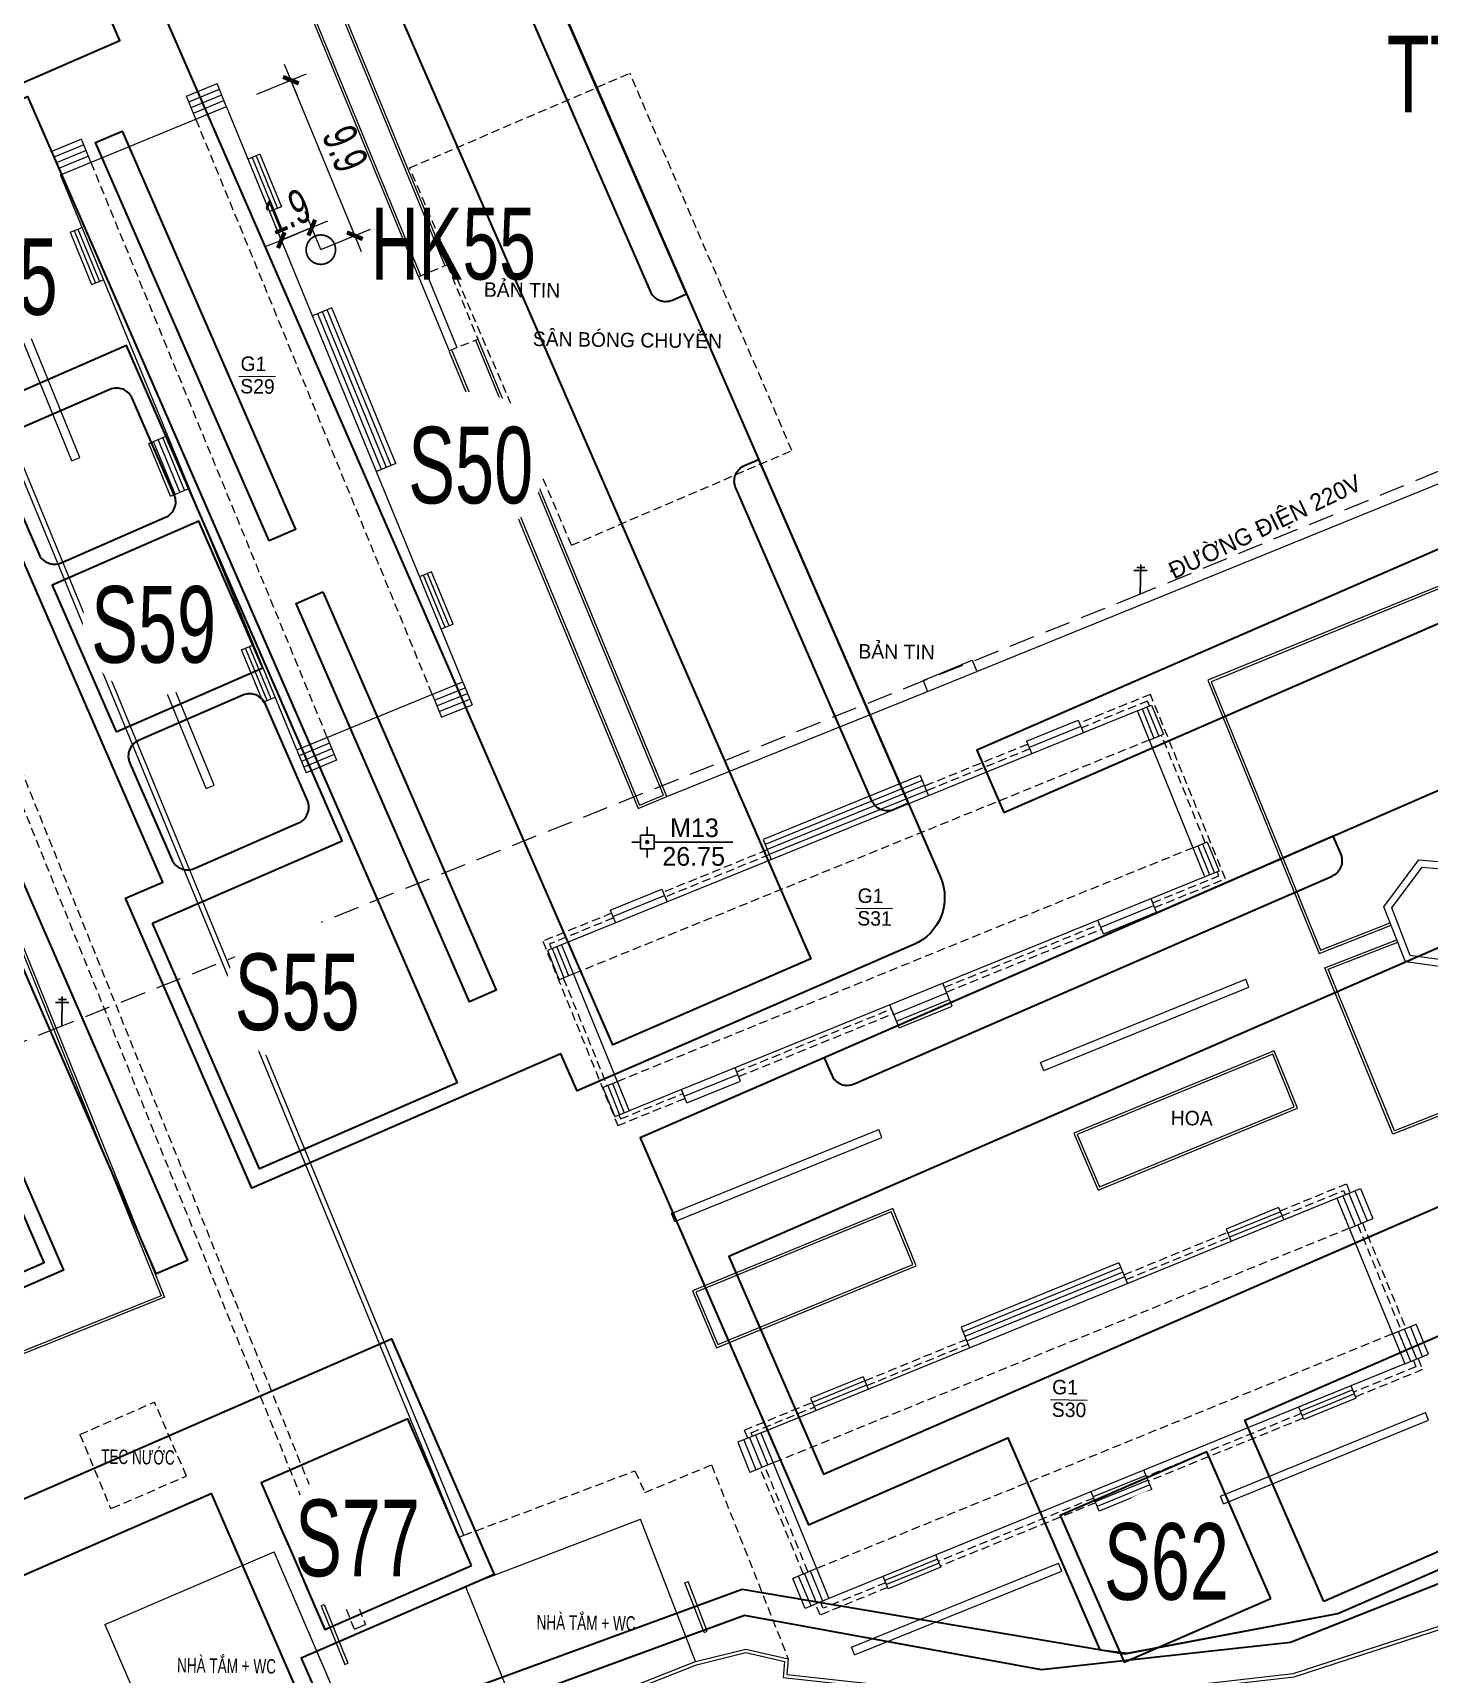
# Model space of a CAD drawing. Header units: inches. Extents: x 496359 to 501064, y 2374078 to 2377203.
# Drawn here: x 499998.1 to 500080.1, y 2376226.9 to 2376323.4 of the extents above; entities that cross this region are included whole.
import ezdxf
from ezdxf.enums import TextEntityAlignment as Align

# ---------------------------------------------------------------- set-up
doc = ezdxf.new("R2010")
doc.units = ezdxf.units.IN
doc.header["$MEASUREMENT"] = 0
doc.linetypes.add('DASHED', pattern=[0.75, 0.5, -0.25])
for name, color, linetype in [('cd', 7, 'Continuous'), ('chu', 6, 'Continuous'), ('MANH', 147, 'Continuous'), ('MOC - DC2', 1, 'Continuous')]:
    doc.layers.add(name, color=color, linetype=linetype)
for name, color, linetype, lineweight in [('EG Text2', 7, 'Continuous', 18), ('ISO', 252, 'Continuous', 20), ('LC Dim', 8, 'Continuous', 18), ('LC Net dam 1', 30, 'Continuous', 30), ('LC Net manh', 239, 'Continuous', 5)]:
    doc.layers.add(name, color=color, linetype=linetype, lineweight=lineweight)
doc.styles.add('dien giai', font='', dxfattribs={"width": 0.8})
doc.styles.add('EG Hai', font='')
doc.styles.add('style1', font='')
doc.styles.get('dien giai').set_extended_font_data('.VnArial NarrowH')
doc.styles.get('EG Hai').set_extended_font_data('.VnArial NarrowH')
doc.styles.get('style1').set_extended_font_data('.VnAvantH')
doc.dimstyles.new('DIM300', dxfattribs={"dimscale": 0.5, "dimtxt": 2, "dimasz": 0.007, "dimexe": 1, "dimexo": 0, "dimgap": 0.4, "dimtad": 1, "dimtoh": 1, "dimdec": 1, "dimzin": 1, "dimdsep": 46, "dimtxsty": 'dien giai', "dimblk": 'rowdim', "dimcen": 2.5, "dimclrd": 256, "dimclre": 256, "dimclrt": 2, "dimazin": 0, "dimtfac": 1, "dimtdec": 1, "dimtix": 1, "dimtmove": 2, "dimatfit": 0, "dimldrblk": 'dot leader', "dimfxl": 2, "dimtolj": 1, "dimtzin": 0, "dimlwd": -1, "dimlwe": -1, "dimarcsym": 1})

# ---------------------------------------------------------------- blocks, each defined once
blk = doc.blocks.new('cdien')
at = {"layer": 'cd', "extrusion": (-0.000518657, 0.000768986, 1)}
for p, q in [((-0.8, 2.78, 0), (0.76, 2.78, 0)), ((-0.46, 3.14, 0), (0.49, 3.14, 0)), ((0, 0), (0, 3.5, 0))]:
    blk.add_line(p, q, dxfattribs=at)
blk = doc.blocks.new('MOC')
at = {"layer": 'MOC - DC2'}
for points in [[(-0.4, 0), (-0.9, 0)], [(0, 0.4), (0, 0.9)], [(0.4, 0), (5.03, 0)], [(0, -0.4), (0, -0.9)]]:
    blk.add_lwpolyline(points, dxfattribs=at)
blk.add_lwpolyline([(-0.4, -0.4), (0.4, -0.4), (0.4, 0.4), (-0.4, 0.4)], close=True, dxfattribs=at)
blk.add_circle((0, 0), 0.0868, dxfattribs=at)
blk = doc.blocks.new('Nền HT mới')
at = {"layer": 'chu', "color": 6, "lineweight": 0, "elevation": -28.377}
for points in [[(130.987, 22.412), (133.137, 22.384)], [(167.23, -8.851), (169.381, -8.878)], [(178.656, -37.723), (180.807, -37.75)]]:
    blk.add_lwpolyline(points, dxfattribs=at)
at = {"layer": 'MANH', "color": 1, "linetype": 'DASHED', "lineweight": 0, "ltscale": 3, "elevation": -28.377}
blk.add_lwpolyline([(296.55, 137.304), (308.626, 107.715), (320.937, 78.752), (295.281, 58.901), (270.428, 45.085), (239.675, 32.373), (209.794, 20.251), (183.931, 9.6), (120.59, -15.781), (90.689, -27.725), (65.232, -38.057), (38.277, -49.144), (9.678, -60.806), (-18.053, -71.817), (-45.977, -83.147), (-74.529, -95.167)], dxfattribs=at)
at = {"layer": 'MANH', "lineweight": 0, "elevation": -28.377}
for points in [[(141.534, 28.259), (134.037, 46.514), (135.724, 47.207), (143.221, 28.952)], [(141.672, 28.316), (134.232, 46.432), (135.642, 47.011), (143.082, 28.895)], [(143.926, -45.806), (108.555, 39.975)], [(144.203, -45.692), (108.832, 40.09)], [(127.905, 38.865), (129.698, 39.601)], [(130.243, 38.274), (129.698, 39.601)], [(128.459, 37.515), (127.905, 38.865)], [(128.042, 38.532), (129.835, 39.268)], [(128.179, 38.199), (129.972, 38.935)], [(128.315, 37.866), (130.108, 38.602)], [(120.5, 34.247), (130.252, 38.252)], [(144.13, 4.457), (130.252, 38.252)], [(121.739, 36.332), (119.946, 35.596)], [(121.876, 35.999), (120.082, 35.263)], [(122.293, 34.983), (121.739, 36.332)], [(122.012, 35.666), (120.219, 34.93)], [(122.149, 35.333), (120.356, 34.597)], [(132.22, 35.448), (131.521, 35.161)], [(131.758, 35.258), (133.022, 32.179)], [(131.989, 35.353), (133.254, 32.274)], [(132.22, 35.448), (133.485, 32.369)], [(134.378, 0.452), (120.5, 34.247)], [(133.485, 32.369), (132.786, 32.082)], [(121.07, 30.87), (121.769, 31.157)], [(121.07, 30.87), (122.335, 27.79)], [(121.301, 30.964), (122.566, 27.885)], [(121.532, 31.059), (122.797, 27.98)], [(122.335, 27.79), (123.033, 28.077)], [(141.533, 28.259), (143.33, 23.899)], [(141.995, 28.449), (143.792, 24.09)], [(136.446, 26.424), (135.302, 25.955)], [(139.369, 16.936), (135.613, 26.082)], [(139.647, 17.05), (135.891, 26.196)], [(139.924, 17.164), (136.168, 26.31)], [(140.202, 17.278), (136.446, 26.424)], [(121.17, 17.442), (117.802, 25.71)], [(121.633, 17.631), (118.265, 25.899)], [(143.344, 23.869), (154.426, -2.986), (156.112, -2.29), (145.03, 24.565)], [(143.482, 23.926), (154.508, -2.79), (155.916, -2.209), (144.891, 24.507)], [(174.329, 5.067), (215.576, 21.838)], [(125.685, 18.461), (126.795, 18.917)], [(126.958, 15.363), (125.685, 18.461)], [(127.235, 15.477), (125.963, 18.575)], [(127.513, 15.591), (126.24, 18.689)], [(127.79, 15.705), (126.518, 18.803)], [(121.17, 17.442), (121.633, 17.631)], [(140.202, 17.278), (139.058, 16.808)], [(126.958, 15.363), (128.067, 15.818)], [(142.295, 10.914), (141.596, 10.627)], [(143.097, 7.644), (141.833, 10.724)], [(143.329, 7.739), (142.064, 10.819)], [(143.56, 7.834), (142.295, 10.914)], [(124.114, 10.257), (124.577, 10.447)], [(129.06, -1.814), (124.114, 10.257)], [(129.523, -1.624), (124.577, 10.447)], [(204.272, -7.668), (208.621, -5.97), (201.984, 10.294), (187.891, 4.543), (194.44, -11.505), (198.666, -9.856)], [(204.218, -7.528), (208.425, -5.886), (201.902, 10.098), (188.087, 4.46), (194.523, -11.312), (198.612, -9.716)], [(143.56, 7.834), (142.861, 7.547)], [(131.145, 6.335), (131.844, 6.622)], [(132.41, 3.255), (131.145, 6.335)], [(132.641, 3.35), (131.376, 6.43)], [(132.872, 3.445), (131.608, 6.525)], [(171.17, 4.531), (174.058, 5.723)], [(171.44, 3.875), (174.329, 5.067)], [(174.058, 5.723), (174.329, 5.067)], [(134.378, 0.452), (144.13, 4.457)], [(142.481, 3.37), (144.274, 4.107)], [(144.139, 4.434), (144.684, 3.107)], [(156.112, -2.29), (171.44, 3.875)], [(171.17, 4.531), (171.44, 3.875)], [(132.41, 3.255), (133.109, 3.542)], [(142.337, 3.72), (142.891, 2.371)], [(142.618, 3.037), (144.411, 3.774)], [(142.754, 2.704), (144.547, 3.441)], [(142.891, 2.371), (144.684, 3.107)], [(183.758, 2.745), (184.592, 3.084)], [(184.314, 2.971), (185.01, 1.258)], [(184.592, 3.084), (185.288, 1.371)], [(183.758, 2.745), (149.934, -11)], [(177.245, 0.971), (180.285, 2.208)], [(180.285, 2.208), (180.591, 1.457)], [(187.723, -7.011), (183.758, 2.745)], [(184.036, 2.858), (184.732, 1.145)], [(136.171, 1.188), (136.725, -0.161)], [(177.245, 0.971), (177.55, 0.22)], [(180.438, 1.832), (177.398, 0.595)], [(184.454, 1.032), (185.288, 1.371)], [(134.387, 0.429), (134.932, -0.897)], [(136.315, 0.838), (134.521, 0.102)], [(136.451, 0.505), (134.658, -0.231)], [(136.588, 0.172), (134.795, -0.564)], [(136.725, -0.161), (134.932, -0.897)], [(129.06, -1.814), (129.523, -1.624)], [(171.001, -1.056), (161.769, -4.808)], [(171.122, -1.352), (161.89, -5.104)], [(171.242, -1.649), (162.01, -5.401)], [(171.001, -1.056), (171.484, -2.243)], [(171.363, -1.945), (162.131, -5.697)], [(161.769, -4.808), (162.252, -5.995)], [(187.027, -5.298), (187.861, -4.959)], [(187.305, -5.185), (188.001, -6.898)], [(187.583, -5.072), (188.279, -6.785)], [(187.861, -4.959), (188.557, -6.672)], [(188.557, -6.672), (187.723, -7.011)], [(187.723, -7.011), (153.899, -20.757)], [(204.627, -8.531), (208.967, -6.849), (212.972, -16.543), (198.772, -22.122), (194.771, -12.352), (199, -10.712)], [(204.681, -8.671), (208.884, -7.042), (212.775, -16.459), (198.855, -21.928), (194.968, -12.436), (199.054, -10.852)], [(152.8, -8.96), (155.831, -7.727)], [(152.953, -9.336), (155.984, -8.103)], [(155.831, -7.727), (156.137, -8.478)], [(184.89, -9.08), (184.569, -8.291)], [(152.8, -8.96), (153.106, -9.711)], [(181.764, -10.352), (181.443, -9.563)], [(181.603, -9.958), (184.73, -8.686)], [(181.764, -10.352), (184.89, -9.08)], [(149.934, -11), (149.101, -11.339)], [(149.101, -11.339), (149.797, -13.053)], [(149.379, -11.226), (150.075, -12.94)], [(149.657, -11.113), (150.353, -12.827)], [(149.934, -11), (153.899, -20.757)], [(150.631, -12.714), (149.797, -13.053)], [(172.887, -14.61), (172.338, -13.262)], [(178.07, -17.919), (190.124, -13.027)], [(178.258, -18.382), (190.312, -13.491)], [(190.312, -13.491), (190.124, -13.027)], [(169.445, -15.09), (172.566, -13.821)], [(169.606, -15.485), (172.726, -14.215)], [(169.766, -15.879), (169.218, -14.531)], [(169.766, -15.879), (172.887, -14.61)], [(191.79, -17.238), (180.032, -22.071), (181.446, -25.421), (193.172, -20.6), (191.79, -17.238)], [(160.453, -19.013), (160.132, -18.224)], [(178.258, -18.382), (178.07, -17.919)], [(153.203, -19.044), (152.369, -19.382)], [(152.647, -19.269), (153.344, -20.983)], [(152.925, -19.157), (153.621, -20.87)], [(157.139, -19.901), (160.292, -18.618)], [(157.299, -20.296), (160.453, -19.013)], [(152.369, -19.382), (153.066, -21.095)], [(157.299, -20.296), (156.978, -19.507)], [(153.066, -21.095), (153.899, -20.757)], [(156.4, -26.79), (168.563, -21.864)], [(168.751, -22.328), (168.563, -21.864)], [(156.588, -27.254), (168.751, -22.328)], [(195.489, -25.89), (161.673, -39.673)], [(195.469, -25.899), (196.872, -25.324)], [(195.469, -25.899), (199.459, -35.633)], [(195.831, -25.75), (196.554, -27.514)], [(196.178, -25.608), (196.901, -27.371)], [(196.525, -25.466), (197.248, -27.229)], [(196.872, -25.324), (197.595, -27.087)], [(156.588, -27.254), (156.4, -26.79)], [(169.388, -26.499), (157.63, -31.332), (159.043, -34.682), (170.77, -29.862), (169.388, -26.499)], [(192.056, -26.444), (188.966, -27.704)], [(192.155, -26.685), (189.064, -27.945)], [(192.253, -26.926), (189.162, -28.186)], [(192.056, -26.444), (192.352, -27.169)], [(188.966, -27.704), (189.261, -28.429)], [(196.192, -27.662), (197.595, -27.087)], [(182.677, -29.686), (173.403, -33.466)], [(182.677, -29.686), (183.175, -30.909)], [(182.79, -29.964), (173.516, -33.743)], [(182.903, -30.242), (173.63, -34.021)], [(183.016, -30.519), (173.743, -34.299)], [(173.403, -33.466), (173.902, -34.689)], [(198.736, -33.869), (200.139, -33.294)], [(199.822, -35.484), (199.099, -33.721)], [(200.169, -35.342), (199.445, -33.578)], [(200.515, -35.2), (199.792, -33.436)], [(200.862, -35.057), (200.139, -33.294)], [(199.459, -35.633), (165.643, -49.415)], [(199.459, -35.633), (200.862, -35.057)], [(167.658, -36.389), (164.567, -37.648)], [(167.756, -36.629), (164.665, -37.889)], [(167.658, -36.389), (167.953, -37.113)], [(167.854, -36.87), (164.764, -38.13)], [(196.422, -37.154), (193.331, -38.414)], [(196.52, -37.395), (193.429, -38.655)], [(196.618, -37.636), (196.322, -36.911)], [(164.567, -37.648), (164.863, -38.373)], [(188.632, -43.396), (200.677, -38.481)], [(193.527, -38.896), (193.232, -38.171)], [(196.618, -37.636), (193.527, -38.896)], [(200.866, -38.944), (200.677, -38.481)], [(188.821, -43.859), (200.866, -38.944)], [(161.693, -39.665), (160.288, -40.234)], [(160.288, -40.234), (161.003, -42.001)], [(160.635, -40.094), (161.351, -41.86)], [(160.983, -39.953), (161.698, -41.719)], [(161.33, -39.812), (162.046, -41.578)], [(161.647, -39.684), (165.638, -49.418)], [(162.409, -41.431), (161.003, -42.001)], [(184.271, -42.185), (181.169, -43.449)], [(184.61, -43.018), (184.144, -41.875)], [(181.508, -44.283), (181.042, -43.139)], [(184.384, -42.463), (181.282, -43.727)], [(184.497, -42.741), (181.395, -44.005)], [(184.61, -43.018), (181.508, -44.283)], [(188.821, -43.859), (188.632, -43.396)], [(144.302, -48.68), (154.567, -44.754)], [(157.795, -53.116), (154.567, -44.754)], [(143.926, -45.806), (144.203, -45.692)], [(123.117, -50.948), (133.049, -46.679)], [(136.737, -55.259), (133.049, -46.679)], [(172.023, -47.099), (168.933, -48.358)], [(172.219, -47.58), (171.924, -46.855)], [(164.913, -47.655), (163.513, -48.236)], [(164.589, -49.853), (163.859, -48.092)], [(164.936, -49.709), (164.205, -47.948)], [(165.282, -49.565), (164.552, -47.805)], [(166.962, -52.267), (179.125, -47.341)], [(167.15, -52.731), (179.313, -47.805)], [(169.129, -48.84), (168.833, -48.115)], [(172.121, -47.339), (169.031, -48.599)], [(172.219, -47.58), (169.129, -48.84)], [(179.313, -47.805), (179.125, -47.341)], [(147.706, -57.109), (144.302, -48.68)], [(157.186, -48.485), (157.373, -48.413)], [(158.305, -51.403), (157.186, -48.485)], [(158.491, -51.332), (157.373, -48.413)], [(164.243, -49.996), (163.513, -48.236)], [(135.817, -49.849), (136.002, -49.774)], [(135.817, -49.849), (137.204, -53.29)], [(136.002, -49.774), (137.39, -53.215)], [(165.643, -49.415), (164.243, -49.996)], [(123.117, -50.948), (126.806, -59.528)], [(137.771, -51.223), (138.42, -50.943)], [(158.305, -51.403), (158.491, -51.332)], [(167.15, -52.731), (166.962, -52.267)], [(137.204, -53.29), (137.39, -53.215)]]:
    blk.add_lwpolyline(points, dxfattribs=at)
at = {"layer": 'MANH', "color": 5, "linetype": 'DASHED', "lineweight": 0, "elevation": -28.377}
for points in [[(137.771, -51.223), (100.681, 40.856), (101.329, 41.136), (138.42, -50.943)], [(188.928, -7.122), (184.525, 3.714), (180.361, 2.022)], [(184.476, 3.037), (184.36, 3.323), (180.474, 1.744)], [(187.745, -5.006), (185.172, 1.324)], [(177.32, 0.786), (171.254, -1.678)], [(177.433, 0.508), (171.367, -1.956)], [(162.022, -5.43), (155.908, -7.915)], [(162.135, -5.708), (156.021, -8.193)], [(188.537, -6.957), (188.441, -6.719)], [(184.666, -8.53), (188.537, -6.957)], [(184.779, -8.808), (188.928, -7.122)], [(152.876, -9.147), (148.836, -10.789)], [(152.989, -9.425), (149.227, -10.954)], [(172.435, -13.5), (181.539, -9.8)], [(172.548, -13.778), (181.652, -10.078)], [(148.836, -10.789), (153.24, -21.625), (157.188, -20.021)], [(149.227, -10.954), (149.343, -11.24)], [(150.04, -12.954), (152.612, -19.284)], [(160.228, -18.461), (169.314, -14.769)], [(160.341, -18.739), (169.428, -15.046)], [(153.308, -20.997), (153.405, -21.234), (157.074, -19.743)], [(192.137, -26.643), (196.037, -25.047), (196.254, -25.577)], [(192.251, -26.921), (195.874, -25.439), (195.977, -25.69)], [(182.966, -30.396), (189.049, -27.907)], [(196.7, -27.454), (199.245, -33.661)], [(196.977, -27.34), (199.522, -33.547)], [(183.079, -30.674), (189.162, -28.185)], [(167.753, -36.621), (173.698, -34.188)], [(167.866, -36.899), (173.811, -34.466)], [(199.968, -35.424), (200.12, -35.796), (196.474, -37.283)], [(200.245, -35.31), (200.512, -35.961), (196.587, -37.56)], [(160.872, -39.998), (160.675, -39.517), (164.664, -37.885)], [(161.15, -39.885), (161.066, -39.681), (164.777, -38.162)], [(193.383, -38.542), (184.296, -42.246)], [(193.496, -38.82), (184.409, -42.524)], [(164.142, -47.975), (161.595, -41.761)], [(164.419, -47.86), (161.873, -41.648)], [(181.194, -43.511), (172.075, -47.227)], [(181.307, -43.788), (172.189, -47.505)], [(169.098, -48.764), (165.129, -50.382)], [(168.985, -48.487), (165.293, -49.991), (165.142, -49.623)], [(165.129, -50.382), (164.865, -49.738)]]:
    blk.add_lwpolyline(points, dxfattribs=at)
at = {"layer": 'MANH', "linetype": 'DASHED', "lineweight": 0, "elevation": -28.377}
for points in [[(141.007, 34.65), (153.95, 40.208)], [(163.469, 18.04), (153.95, 40.208)], [(142.337, 3.72), (128.459, 37.515)], [(136.171, 1.188), (122.293, 34.983)], [(150.526, 12.482), (141.007, 34.65)], [(141.533, 28.259), (143.219, 28.954)], [(143.219, 28.954), (145.016, 24.595)], [(143.33, 23.899), (145.016, 24.595)], [(150.526, 12.482), (163.469, 18.04)], [(184.454, 1.032), (150.631, -12.714)], [(187.027, -5.298), (153.203, -19.044)], [(196.208, -27.655), (162.392, -41.438)], [(198.736, -33.869), (164.92, -47.652)], [(121.647, -39.772), (126.021, -37.875)], [(127.904, -42.216), (126.021, -37.875)], [(121.647, -39.772), (123.46, -44.142)], [(123.53, -44.113), (127.904, -42.216)]]:
    blk.add_lwpolyline(points, dxfattribs=at)
at = {"layer": 'MANH', "lineweight": 0, "elevation": -28.377}
for points in [[(115.469, -36.18), (87.8, 32.334), (98.84, 37.144), (126.612, -31.715)], [(115.552, -35.986), (87.993, 32.255), (98.759, 36.945), (126.416, -31.631)], [(198.243, -8.769), (200.293, -6.017), (203.714, -6.309), (205.157, -9.82), (203.041, -12.484), (199.502, -11.999)], [(198.696, -8.83), (200.481, -6.434), (203.437, -6.686), (204.698, -9.755), (202.869, -12.057), (199.789, -11.635)], [(191.708, -17.434), (180.229, -22.152), (181.526, -25.225), (192.976, -20.519)], [(169.306, -26.695), (157.827, -31.413), (159.124, -34.487), (170.574, -29.78)]]:
    blk.add_lwpolyline(points, close=True, dxfattribs=at)
at = {"layer": 'MANH', "color": 3, "linetype": 'DASHED', "lineweight": 0, "elevation": -28.377}
blk.add_lwpolyline([(144.203, -45.692), (154.245, -41.911), (154.83, -43.188), (158.738, -41.562), (163.248, -52.952)], dxfattribs=at)
at = {"layer": 'MANH', "color": 4, "lineweight": 0, "elevation": -28.377}
for points in [[(103.896, -73.394), (120.135, -68.441), (147.78, -57.295), (157.857, -53.307), (160.753, -52.587), (163.035, -53.108), (162.958, -54.059), (168.68, -54.689), (178.002, -55.724), (192.959, -54.024), (207.533, -49.284), (207.542, -48.537), (210.202, -47.369), (211.766, -47.147)], [(103.825, -73.207), (120.069, -68.252), (120.069, -68.252), (120.069, -68.252), (147.706, -57.109), (157.795, -53.116), (160.751, -52.381), (163.248, -52.952), (163.173, -53.881), (168.702, -54.49), (178.001, -55.523), (192.916, -53.827), (207.334, -49.138), (207.344, -48.405), (210.124, -47.185), (211.593, -47.002)]]:
    blk.add_lwpolyline(points, dxfattribs=at)
at = {"layer": 'MOC - DC2', "lineweight": 0}
blk.add_point((154.97, -4.968, -1.63), dxfattribs=at)
at = {"layer": 'cd', "lineweight": 0, "xscale": 0.5, "yscale": 0.5, "zscale": 0.5, "rotation": 359.2672157837458}
for p in [(183.931, 9.6, -0.623), (120.59, -15.781, 0.826)]:
    blk.add_blockref('cdien', p, dxfattribs=at)
at = {"layer": 'MOC - DC2', "lineweight": 0}
blk.add_blockref('MOC', (154.97, -4.968, -1.63), dxfattribs=at)
at = {"layer": 'chu', "color": 6, "lineweight": 0, "style": 'style1'}
for s, height, rotation, p in [('b¶n tin', 0.85, 359.26722, (145.368, 27.079, -28.377)), ('S¢N BãNG CHUYÒN', 0.85, 359.26722, (148.243, 24.186, -57.742)), ('G1', 0.85, 359.26722, (131.076, 22.725, -28.377)), ('S29', 0.85, 359.26722, (131.059, 21.4, -28.377)), ('§¦êNG §IÖN 220V', 1, 25.59342, (185.905, 10.46, -55.149)), ('b¶n tin', 0.85, 359.26722, (167.369, 5.825, -28.377)), ('G1', 0.85, 359.26722, (167.319, -8.537, -28.377)), ('S31', 0.85, 359.26722, (167.302, -9.863, -28.377)), ('hoa', 0.85, 359.26722, (185.713, -21.593, -56.155)), ('G1', 0.85, 359.26722, (178.746, -37.41, -28.377)), ('S30', 0.85, 359.26722, (178.729, -38.735, -28.377))]:
    blk.add_text(s, height=height, rotation=rotation, dxfattribs=at).set_placement(p)
at = {"layer": 'chu', "color": 6, "lineweight": 0, "style": 'style1', "width": 0.7}
for s, p in [('tec N¦íC', (122.888, -41.498, -28.377)), ('NHµ T¾M + WC', (148.465, -51.231, -28.377)), ('NHµ T¾M + WC', (127.346, -53.754, -28.377))]:
    blk.add_text(s, height=0.85, rotation=359.26722, dxfattribs=at).set_placement(p)
at = {"layer": 'MOC - DC2', "lineweight": 0, "style": 'style1'}
for s, p in [('M13', (156.31, -4.675, -1.63)), ('26.75', (155.856, -6.356, -1.63))]:
    blk.add_text(s, height=1.1, dxfattribs=at).set_placement(p)
blk = doc.blocks.new('rowdim')
blk.add_line((-200, 0), (200, 0))
at = {"const_width": 50}
blk.add_lwpolyline([(-71, -71), (71, 71)], dxfattribs=at)
blk = doc.blocks.new('*D463')
at = {"layer": 'Defpoints', "color": 0, "transparency": 16777216}
for p in [(500013.233, 2376320.579), (500011.239, 2376319.76), (500014.993, 2376310.619)]:
    blk.add_point(p, dxfattribs=at)
at = {"layer": 'LC Dim', "transparency": 16777216}
for p, q in [((500011.239, 2376319.76), (500014.158, 2376320.959)), ((500016.985, 2376311.442), (500013.235, 2376320.574)), ((500014.993, 2376310.619), (500017.912, 2376311.817))]:
    blk.add_line(p, q, dxfattribs=at)
at = {"layer": 'LC Dim', "transparency": 16777216, "xscale": 0.005, "yscale": 0.005, "zscale": 0.005}
for p, rotation in [((500013.233, 2376320.579), 112.3253636338971), ((500016.987, 2376311.438), 292.325363633897)]:
    blk.add_blockref('rowdim', p, dxfattribs=dict(at, rotation=rotation))
at = {"layer": 'LC Dim', "color": 2, "transparency": 16777216, "insert": (500016.424, 2376316.548), "char_height": 2, "attachment_point": 5, "rotation": 292.32536, "style": 'dien giai'}
blk.add_mtext('\\A1;9.9', dxfattribs=at)
blk = doc.blocks.new('dot leader')
at = {"const_width": 50}
blk.add_lwpolyline([(-25, 0, 1), (25, 0, 1)], format="xyb", close=True, dxfattribs=at)
blk = doc.blocks.new('*D464')
at = {"layer": 'Defpoints', "color": 0, "transparency": 16777216}
for p in [(500012.671, 2376311.176), (500014.993, 2376310.619), (500013.202, 2376309.883)]:
    blk.add_point(p, dxfattribs=at)
at = {"layer": 'LC Dim', "transparency": 16777216}
for p, q in [((500014.993, 2376310.619), (500014.082, 2376312.837)), ((500013.202, 2376309.883), (500012.291, 2376312.101)), ((500014.462, 2376311.912), (500012.671, 2376311.176)), ((500014.467, 2376311.913), (500014.471, 2376311.915)), ((500012.667, 2376311.174), (500012.662, 2376311.172))]:
    blk.add_line(p, q, dxfattribs=at)
at = {"layer": 'LC Dim', "transparency": 16777216, "xscale": 0.005, "yscale": 0.005, "zscale": 0.005}
for p, rotation in [((500012.671, 2376311.176), 22.3253636293935), ((500014.462, 2376311.912), 202.3253636293935)]:
    blk.add_blockref('rowdim', p, dxfattribs=dict(at, rotation=rotation))
at = {"layer": 'LC Dim', "color": 2, "transparency": 16777216, "insert": (500013.027, 2376312.858), "char_height": 2, "attachment_point": 5, "rotation": 22.32536, "style": 'dien giai'}
blk.add_mtext('\\A1;1.9', dxfattribs=at)

msp = doc.modelspace()

# ---------------------------------------------------------------- linework, layer by layer
at = {"layer": 'LC Net dam 1'}
for points in [[(500036.471, 2376308.018), (500027.764, 2376328.026), (500026.941, 2376327.667, 0.414214), (500026.423, 2376326.351), (500034.332, 2376308.178, 0.414214), (500035.648, 2376307.66)], [(500049.499, 2376278.08), (500048.676, 2376277.722, -0.414214), (500047.36, 2376278.239), (500039.363, 2376296.615, -0.414214), (500039.881, 2376297.931), (500040.705, 2376298.289)], [(500074.463, 2376276.153), (500044.553, 2376263.137), (500044.998, 2376262.114, 0.414214), (500046.314, 2376261.596), (500074.391, 2376273.814, 0.414214), (500074.908, 2376275.13)]]:
    msp.add_lwpolyline(points, format="xyb", close=True, dxfattribs=at)
for points in [[(500011.948, 2376293.502), (500001.763, 2376316.907), (500003.322, 2376317.585), (500013.507, 2376294.181)], [(500126.749, 2376308.721), (500125.153, 2376312.389), (500053.521, 2376281.217), (500055.117, 2376277.549)], [(500125.628, 2376273.961), (500120.065, 2376286.743), (500038.962, 2376251.45), (500044.524, 2376238.668)]]:
    msp.add_lwpolyline(points, close=True, dxfattribs=at)
at = {"layer": 'LC Net dam 1', "const_width": 0.1}
msp.add_lwpolyline([(500014.129, 2376310.619, 1), (500015.857, 2376310.619, 1)], format="xyb", close=True, dxfattribs=at)

# ---------------------------------------------------------------- block references
at = {"layer": 'LC Net manh'}
msp.add_blockref('Nền HT mới', (499879.196, 2376280.773, 2.925), dxfattribs=at)

# ---------------------------------------------------------------- texts
at = {"layer": 'EG Text2', "style": 'EG Hai', "width": 0.8}
msp.add_text('hk55', height=4.2244, rotation=0, dxfattribs=at).set_placement((500022.781, 2376310.977, -25.452), align=Align.MIDDLE_CENTER)

# ---------------------------------------------------------------- dimensions: what is measured, and where the dimension line sits
at = {"layer": 'LC Dim'}
for p2, distance, picture, middle in [((500011.239, 2376319.76, -25.452), -2.155, '*D463', (500016.424, 2376316.548, -25.452)), ((500013.202, 2376309.883, -25.452), -1.398, '*D464', (500013.027, 2376312.858, -25.452))]:
    dim = msp.add_aligned_dim(p1=(500014.993, 2376310.619, -25.452), p2=p2, distance=distance, dimstyle='DIM300', override={"dimscale": 1, "dimasz": 0.005, "dimpost": ''}, dxfattribs=at)
    dim.commit()
    dim.dimension.update_dxf_attribs({"geometry": picture, "text_midpoint": middle})

# ---------------------------------------------------------------- next in the draw order: wipeouts: each hides what was drawn before it
at = {"ltscale": 500}
for points, z in [([(500078.359, 2376317.998), (500077.893, 2376318.549), (500077.641, 2376318.949), (500077.407, 2376319.443), (500077.238, 2376319.97), (500077.145, 2376320.464), (500077.112, 2376320.904), (500077.132, 2376321.431), (500077.193, 2376321.835), (500077.351, 2376322.41), (500077.476, 2376322.724), (500077.7, 2376323.157), (500077.965, 2376323.554), (500078.345, 2376323.992), (500078.75, 2376324.35), (500079.221, 2376324.668), (500079.677, 2376324.896), (500080.112, 2376325.056), (500080.506, 2376325.156), (500081.013, 2376325.227), (500081.446, 2376325.239), (500081.858, 2376325.209), (500082.398, 2376325.108), (500082.81, 2376324.98), (500083.193, 2376324.818), (500083.781, 2376324.473), (500084.041, 2376324.275), (500084.339, 2376324.006), (500084.592, 2376323.73), (500084.857, 2376323.38), (500085.103, 2376322.968), (500085.262, 2376322.628), (500085.391, 2376322.276), (500085.506, 2376321.824), (500085.566, 2376321.423), (500085.584, 2376320.842), (500085.527, 2376320.291), (500085.429, 2376319.857), (500085.314, 2376319.506), (500085.116, 2376319.061), (500084.896, 2376318.683), (500084.69, 2376318.395), (500084.352, 2376318.012), (500084.09, 2376317.769), (500083.681, 2376317.463), (500083.402, 2376317.294), (500083.151, 2376317.166), (500082.848, 2376317.038), (500082.499, 2376316.923), (500082.166, 2376316.843), (500081.819, 2376316.79), (500081.468, 2376316.765), (500081.179, 2376316.767), (500080.746, 2376316.807), (500080.382, 2376316.875), (500079.977, 2376316.992), (500079.582, 2376317.149), (500079.106, 2376317.406), (500078.886, 2376317.553), (500078.58, 2376317.793)], -318.988), ([(499992.954, 2376306.104), (499992.488, 2376306.654), (499992.236, 2376307.055), (499992.003, 2376307.549), (499991.833, 2376308.076), (499991.74, 2376308.569), (499991.707, 2376309.009), (499991.728, 2376309.536), (499991.789, 2376309.94), (499991.947, 2376310.515), (499992.072, 2376310.83), (499992.295, 2376311.263), (499992.561, 2376311.66), (499992.941, 2376312.098), (499993.346, 2376312.456), (499993.817, 2376312.773), (499994.273, 2376313.002), (499994.708, 2376313.161), (499995.102, 2376313.261), (499995.608, 2376313.332), (499996.041, 2376313.345), (499996.454, 2376313.315), (499996.994, 2376313.214), (499997.405, 2376313.086), (499997.788, 2376312.923), (499998.376, 2376312.578), (499998.636, 2376312.381), (499998.934, 2376312.111), (499999.188, 2376311.835), (499999.452, 2376311.485), (499999.698, 2376311.074), (499999.858, 2376310.733), (499999.986, 2376310.382), (500000.102, 2376309.93), (500000.161, 2376309.528), (500000.179, 2376308.948), (500000.122, 2376308.396), (500000.025, 2376307.962), (499999.909, 2376307.612), (499999.711, 2376307.166), (499999.492, 2376306.789), (499999.286, 2376306.501), (499998.948, 2376306.117), (499998.685, 2376305.875), (499998.277, 2376305.569), (499997.997, 2376305.4), (499997.747, 2376305.272), (499997.443, 2376305.143), (499997.095, 2376305.029), (499996.761, 2376304.949), (499996.414, 2376304.896), (499996.063, 2376304.871), (499995.775, 2376304.873), (499995.342, 2376304.912), (499994.978, 2376304.981), (499994.572, 2376305.098), (499994.178, 2376305.255), (499993.702, 2376305.511), (499993.482, 2376305.658), (499993.176, 2376305.898)], -258.76), ([(500020.881, 2376295.02), (500020.415, 2376295.571), (500020.163, 2376295.971), (500019.93, 2376296.465), (500019.76, 2376296.992), (500019.667, 2376297.486), (500019.634, 2376297.926), (500019.655, 2376298.452), (500019.716, 2376298.857), (500019.874, 2376299.431), (500019.999, 2376299.746), (500020.222, 2376300.179), (500020.488, 2376300.576), (500020.868, 2376301.014), (500021.273, 2376301.372), (500021.744, 2376301.689), (500022.2, 2376301.918), (500022.635, 2376302.078), (500023.029, 2376302.177), (500023.535, 2376302.249), (500023.968, 2376302.261), (500024.381, 2376302.231), (500024.921, 2376302.13), (500025.332, 2376302.002), (500025.715, 2376301.84), (500026.303, 2376301.495), (500026.563, 2376301.297), (500026.861, 2376301.027), (500027.115, 2376300.751), (500027.379, 2376300.402), (500027.625, 2376299.99), (500027.785, 2376299.65), (500027.913, 2376299.298), (500028.029, 2376298.846), (500028.088, 2376298.445), (500028.106, 2376297.864), (500028.049, 2376297.313), (500027.952, 2376296.879), (500027.836, 2376296.528), (500027.638, 2376296.082), (500027.419, 2376295.705), (500027.213, 2376295.417), (500026.875, 2376295.034), (500026.612, 2376294.791), (500026.204, 2376294.485), (500025.924, 2376294.316), (500025.674, 2376294.188), (500025.37, 2376294.06), (500025.022, 2376293.945), (500024.688, 2376293.865), (500024.341, 2376293.812), (500023.99, 2376293.787), (500023.702, 2376293.789), (500023.269, 2376293.829), (500022.905, 2376293.897), (500022.499, 2376294.014), (500022.105, 2376294.171), (500021.629, 2376294.428), (500021.409, 2376294.575), (500021.103, 2376294.815)], -292.377), ([(500002.258, 2376285.661), (500001.792, 2376286.211), (500001.54, 2376286.611), (500001.307, 2376287.106), (500001.137, 2376287.633), (500001.044, 2376288.126), (500001.011, 2376288.566), (500001.032, 2376289.093), (500001.093, 2376289.497), (500001.251, 2376290.072), (500001.376, 2376290.386), (500001.599, 2376290.82), (500001.865, 2376291.216), (500002.245, 2376291.654), (500002.65, 2376292.012), (500003.121, 2376292.33), (500003.577, 2376292.559), (500004.012, 2376292.718), (500004.406, 2376292.818), (500004.912, 2376292.889), (500005.345, 2376292.901), (500005.758, 2376292.872), (500006.298, 2376292.77), (500006.709, 2376292.643), (500007.092, 2376292.48), (500007.68, 2376292.135), (500007.94, 2376291.937), (500008.238, 2376291.668), (500008.492, 2376291.392), (500008.756, 2376291.042), (500009.002, 2376290.631), (500009.162, 2376290.29), (500009.29, 2376289.939), (500009.406, 2376289.487), (500009.465, 2376289.085), (500009.483, 2376288.505), (500009.426, 2376287.953), (500009.329, 2376287.519), (500009.213, 2376287.168), (500009.015, 2376286.723), (500008.796, 2376286.346), (500008.59, 2376286.058), (500008.252, 2376285.674), (500007.989, 2376285.432), (500007.581, 2376285.126), (500007.301, 2376284.957), (500007.051, 2376284.829), (500006.747, 2376284.7), (500006.399, 2376284.585), (500006.065, 2376284.506), (500005.718, 2376284.452), (500005.367, 2376284.428), (500005.079, 2376284.43), (500004.646, 2376284.469), (500004.282, 2376284.538), (500003.876, 2376284.654), (500003.482, 2376284.812), (500003.006, 2376285.068), (500002.786, 2376285.215), (500002.48, 2376285.455)], -258.76), ([(500010.687, 2376264.072), (500010.222, 2376264.622), (500009.97, 2376265.022), (500009.736, 2376265.517), (500009.567, 2376266.044), (500009.474, 2376266.537), (500009.441, 2376266.977), (500009.461, 2376267.504), (500009.522, 2376267.908), (500009.68, 2376268.483), (500009.805, 2376268.797), (500010.028, 2376269.231), (500010.294, 2376269.627), (500010.674, 2376270.065), (500011.079, 2376270.423), (500011.55, 2376270.741), (500012.006, 2376270.97), (500012.441, 2376271.129), (500012.835, 2376271.229), (500013.342, 2376271.3), (500013.774, 2376271.312), (500014.187, 2376271.283), (500014.727, 2376271.181), (500015.139, 2376271.054), (500015.522, 2376270.891), (500016.11, 2376270.546), (500016.37, 2376270.348), (500016.668, 2376270.079), (500016.921, 2376269.803), (500017.186, 2376269.453), (500017.432, 2376269.042), (500017.591, 2376268.701), (500017.719, 2376268.35), (500017.835, 2376267.898), (500017.895, 2376267.496), (500017.913, 2376266.915), (500017.856, 2376266.364), (500017.758, 2376265.93), (500017.643, 2376265.579), (500017.445, 2376265.134), (500017.225, 2376264.757), (500017.019, 2376264.469), (500016.681, 2376264.085), (500016.418, 2376263.843), (500016.01, 2376263.537), (500015.731, 2376263.368), (500015.48, 2376263.24), (500015.177, 2376263.111), (500014.828, 2376262.996), (500014.495, 2376262.917), (500014.147, 2376262.863), (500013.796, 2376262.839), (500013.508, 2376262.84), (500013.075, 2376262.88), (500012.711, 2376262.949), (500012.306, 2376263.065), (500011.911, 2376263.223), (500011.435, 2376263.479), (500011.215, 2376263.626), (500010.909, 2376263.866)], -258.76), ([(500014.234, 2376231.984), (500013.768, 2376232.535), (500013.516, 2376232.935), (500013.283, 2376233.429), (500013.113, 2376233.956), (500013.02, 2376234.45), (500012.987, 2376234.89), (500013.007, 2376235.417), (500013.068, 2376235.821), (500013.226, 2376236.395), (500013.351, 2376236.71), (500013.575, 2376237.143), (500013.84, 2376237.54), (500014.22, 2376237.978), (500014.625, 2376238.336), (500015.096, 2376238.654), (500015.552, 2376238.882), (500015.987, 2376239.042), (500016.381, 2376239.142), (500016.888, 2376239.213), (500017.321, 2376239.225), (500017.734, 2376239.195), (500018.273, 2376239.094), (500018.685, 2376238.966), (500019.068, 2376238.804), (500019.656, 2376238.459), (500019.916, 2376238.261), (500020.214, 2376237.991), (500020.467, 2376237.715), (500020.732, 2376237.366), (500020.978, 2376236.954), (500021.138, 2376236.614), (500021.266, 2376236.262), (500021.381, 2376235.81), (500021.441, 2376235.409), (500021.459, 2376234.828), (500021.402, 2376234.277), (500021.304, 2376233.843), (500021.189, 2376233.492), (500020.991, 2376233.047), (500020.771, 2376232.669), (500020.565, 2376232.381), (500020.227, 2376231.998), (500019.965, 2376231.755), (500019.556, 2376231.449), (500019.277, 2376231.28), (500019.026, 2376231.152), (500018.723, 2376231.024), (500018.374, 2376230.909), (500018.041, 2376230.829), (500017.694, 2376230.776), (500017.343, 2376230.751), (500017.054, 2376230.753), (500016.621, 2376230.793), (500016.257, 2376230.861), (500015.852, 2376230.978), (500015.457, 2376231.135), (500014.981, 2376231.392), (500014.761, 2376231.539), (500014.455, 2376231.779)], -292.377), ([(500061.747, 2376230.598), (500061.281, 2376231.148), (500061.029, 2376231.548), (500060.796, 2376232.043), (500060.626, 2376232.57), (500060.533, 2376233.063), (500060.5, 2376233.503), (500060.521, 2376234.03), (500060.581, 2376234.434), (500060.739, 2376235.009), (500060.865, 2376235.323), (500061.088, 2376235.757), (500061.353, 2376236.153), (500061.733, 2376236.591), (500062.139, 2376236.949), (500062.61, 2376237.267), (500063.065, 2376237.496), (500063.501, 2376237.655), (500063.895, 2376237.755), (500064.401, 2376237.826), (500064.834, 2376237.838), (500065.247, 2376237.809), (500065.786, 2376237.707), (500066.198, 2376237.579), (500066.581, 2376237.417), (500067.169, 2376237.072), (500067.429, 2376236.874), (500067.727, 2376236.605), (500067.981, 2376236.329), (500068.245, 2376235.979), (500068.491, 2376235.567), (500068.651, 2376235.227), (500068.779, 2376234.876), (500068.895, 2376234.424), (500068.954, 2376234.022), (500068.972, 2376233.441), (500068.915, 2376232.89), (500068.817, 2376232.456), (500068.702, 2376232.105), (500068.504, 2376231.66), (500068.285, 2376231.283), (500068.079, 2376230.995), (500067.741, 2376230.611), (500067.478, 2376230.369), (500067.07, 2376230.063), (500066.79, 2376229.894), (500066.539, 2376229.765), (500066.236, 2376229.637), (500065.888, 2376229.522), (500065.554, 2376229.443), (500065.207, 2376229.389), (500064.856, 2376229.365), (500064.568, 2376229.366), (500064.135, 2376229.406), (500063.771, 2376229.475), (500063.365, 2376229.591), (500062.971, 2376229.749), (500062.495, 2376230.005), (500062.274, 2376230.152), (500061.969, 2376230.392)], -292.377)]:
    msp.add_wipeout(points, dxfattribs=at).translate(0, 0, z).dxf.layer = 'ISO'

# ---------------------------------------------------------------- next in the draw order: linework, layer by layer
at = {"layer": 'LC Net dam 1'}
for points in [[(500024.278, 2376335.32, -0.110478), (500025.05, 2376334.262), (500051.386, 2376273.744, -0.414214), (500049.832, 2376269.796), (500030.046, 2376261.186), (500029.095, 2376263.372), (500010.94, 2376255.471), (500003.526, 2376272.508), (500005.718, 2376273.461), (499994.633, 2376298.934), (499992.441, 2376297.98), (499985.027, 2376315.017), (500003.183, 2376322.918), (500002.004, 2376325.627)], [(499932.385, 2376295.332), (499954.635, 2376305.014), (499955.814, 2376302.304), (499973.969, 2376310.205), (499981.383, 2376293.168), (499979.192, 2376292.215), (499990.276, 2376266.742), (499992.468, 2376267.696), (499999.882, 2376250.659), (499981.726, 2376242.758), (499982.677, 2376240.573), (499962.881, 2376231.958, -0.414214), (499958.933, 2376233.512), (499932.629, 2376293.957, -0.118006)], [(499999.735, 2376292.222), (500005.869, 2376294.892, 0.414214), (500006.387, 2376296.208), (500003.917, 2376301.884, 0.414214), (500002.601, 2376302.402), (499996.467, 2376299.732, 0.414214), (499995.949, 2376298.416), (499998.419, 2376292.74, 0.414214)], [(500104.938, 2376265.645), (500127.641, 2376275.525, 0.414214), (500129.195, 2376279.472), (500121.695, 2376296.707), (500033.742, 2376258.432), (500043.636, 2376235.697), (500055.345, 2376240.792), (500060.758, 2376228.353), (500062.379, 2376228.138), (500074.734, 2376230.471), (500107.237, 2376244.616), (500110.421, 2376246.001), (500105.481, 2376257.353), (500108.058, 2376258.474)], [(500007.551, 2376274.259), (500013.686, 2376276.929, 0.414214), (500014.204, 2376278.245), (500011.734, 2376283.921, 0.414214), (500010.418, 2376284.439), (500004.283, 2376281.769, 0.414214), (500003.766, 2376280.453), (500006.235, 2376274.777, 0.414214)], [(499974.068, 2376218.556), (499972.047, 2376217.677), (499968.953, 2376224.786), (499985.462, 2376231.969, 0.414214), (499986.497, 2376234.601), (499985.3, 2376237.352), (499989.5, 2376239.18), (499990.697, 2376236.429, 0.414213), (499993.329, 2376235.393), (500019.141, 2376246.625), (500025.168, 2376232.775), (500013.844, 2376227.847), (500014.798, 2376225.656), (499977.955, 2376209.623)]]:
    msp.add_lwpolyline(points, format="xyb", close=True, dxfattribs=at)
for points in [[(500017.179, 2376330.05), (500043.766, 2376268.954), (500032.139, 2376263.895), (500005.553, 2376324.991)], [(499976.601, 2376316.451), (499978.435, 2376317.249), (500007.164, 2376251.229), (500005.33, 2376250.431)], [(500002.967, 2376282.287), (500011.587, 2376286.038), (500007.836, 2376294.657), (499999.217, 2376290.906)], [(500015.103, 2376290.513), (500025.288, 2376267.108), (500023.729, 2376266.43), (500013.544, 2376289.834)], [(500023.852, 2376233.293), (500020.101, 2376241.912), (500011.482, 2376238.161), (500015.233, 2376229.542)], [(500070.791, 2376231.362), (500067.04, 2376239.981), (500058.421, 2376236.231), (500062.172, 2376227.611)], [(500013.482, 2376226.173), (499978.473, 2376210.939), (499973.533, 2376222.291), (500008.542, 2376237.525)]]:
    msp.add_lwpolyline(points, close=True, dxfattribs=at)
for points in [[(500005.105, 2376271.035), (500016.236, 2376275.88), (500003.571, 2376304.983), (499992.44, 2376300.139), (499986.159, 2376314.572), (499997.768, 2376319.623), (500022.994, 2376261.654), (500011.385, 2376256.603), (500005.105, 2376271.035)], [(499992.469, 2376265.537), (499981.338, 2376260.693), (499968.673, 2376289.797), (499979.805, 2376294.641), (499973.524, 2376309.073), (499961.915, 2376304.022), (499987.142, 2376246.053), (499998.75, 2376251.104), (499992.469, 2376265.537)], [(499981.858, 2376210.696), (500039.736, 2376231.913), (500062.215, 2376228.107), (500074.734, 2376230.471), (500110.421, 2376246.001), (500110.967, 2376244.746), (500118.658, 2376243.448), (500130.444, 2376232.463), (500140.606, 2376217.035), (500160.931, 2376172.681), (500226.181, 2376178.405)], [(500226.871, 2376176.96), (500160.008, 2376171.094), (500139.29, 2376216.305), (500129.29, 2376231.488), (500117.965, 2376242.044), (500109.163, 2376243.53), (500071.954, 2376228.783), (500057.313, 2376227.166), (500039.868, 2376230.364), (499982.428, 2376209.308)]]:
    msp.add_lwpolyline(points, dxfattribs=at)
at = {"layer": 'LC Net dam 1', "elevation": 0}
msp.add_lwpolyline([(500073.903, 2376231.178), (500069.266, 2376241.833), (500104.678, 2376257.244), (500109.315, 2376246.589)], close=True, dxfattribs=at)

# ---------------------------------------------------------------- next in the draw order: texts
at = {"layer": 'EG Text2', "style": 'EG Hai', "width": 0.8}
for s, p in [('tt3', (500081.273, 2376320.936, -318.988)), ('s55', (499995.868, 2376309.042, -258.76)), ('s50', (500023.795, 2376297.958, -292.377)), ('S59', (500005.172, 2376288.598, -258.76)), ('s55', (500013.602, 2376267.009, -258.76)), ('s77', (500017.148, 2376234.922, -292.377)), ('S62', (500064.661, 2376233.535, -292.377))]:
    msp.add_text(s, height=4.5, rotation=0, dxfattribs=at).set_placement(p, align=Align.MIDDLE_CENTER)

doc.saveas('drawing.dxf')
